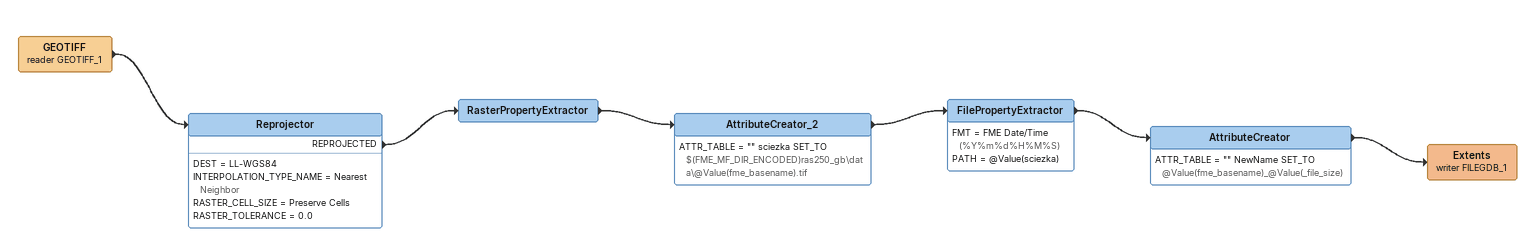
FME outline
GEOTIFF (reader GEOTIFF_1)
    -> Reprojector
Reprojector
    DEST = LL-WGS84
    INTERPOLATION_TYPE_NAME = Nearest Neighbor
    RASTER_CELL_SIZE = Preserve Cells
    RASTER_TOLERANCE = 0.0
    REPROJECTED -> RasterPropertyExtractor
RasterPropertyExtractor
    -> AttributeCreator_2
AttributeCreator_2
    ATTR_TABLE = "" sciezka SET_TO $(FME_MF_DIR_ENCODED)ras250_gb\data\@Value(fme_basename).tif
    -> FilePropertyExtractor
FilePropertyExtractor
    FMT = FME Date/Time (%Y%m%d%H%M%S)
    PATH = @Value(sciezka)
    -> AttributeCreator
AttributeCreator
    ATTR_TABLE = "" NewName SET_TO @Value(fme_basename)_@Value(_file_size)
    -> Extents (writer FILEGDB_1)
Extents (writer FILEGDB_1)
